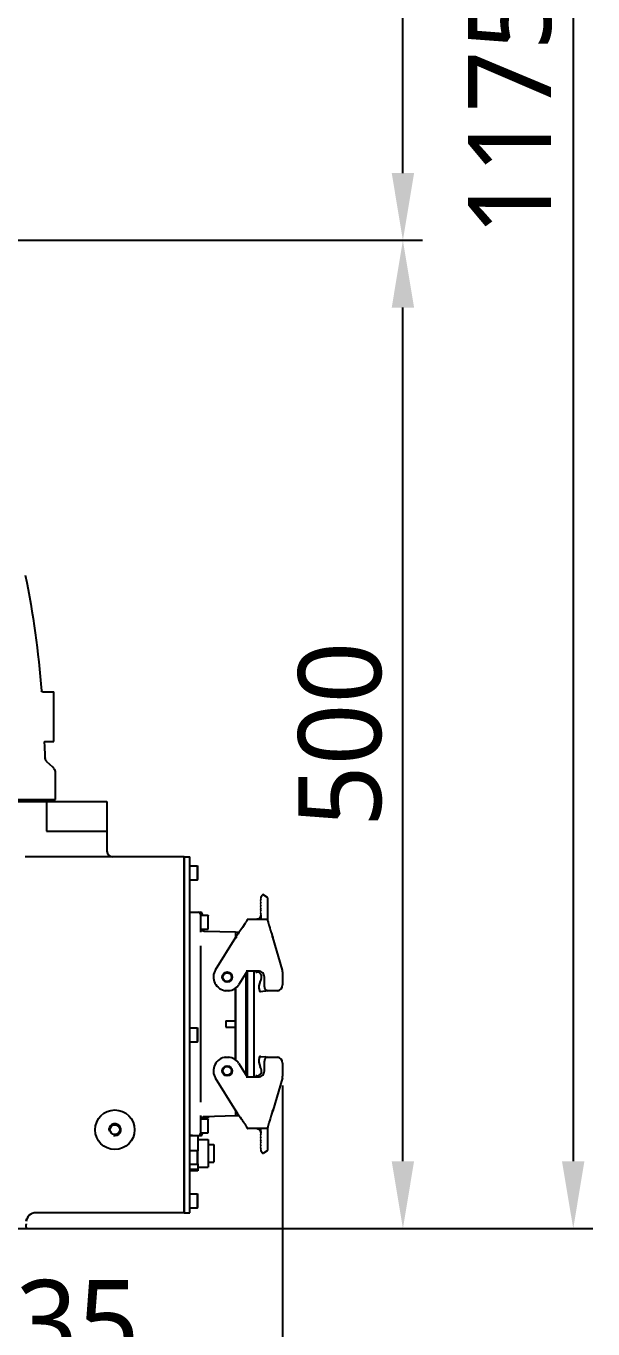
# Model space of a CAD drawing. Header units: millimetres. Extents: x 5828 to 6704, y 123 to 421.
# Drawn here: x 6428.82 to 6443.17, y 219.61 to 252.57 of the extents above; entities that cross this region are included whole.
import ezdxf

# ---------------------------------------------------------------- set-up
doc = ezdxf.new("R2010")
doc.units = ezdxf.units.MM
doc.layers.add('DIM', color=7, linetype='Continuous')
doc.layers.add('外形图', color=7, linetype='Continuous')
doc.styles.add('微软雅黑', font='msyh.ttc', dxfattribs={"height": 2.1})
doc.dimstyles.new('尺寸标注_1_20比例', dxfattribs={"dimtxt": 2.1, "dimasz": 1.7, "dimexe": 0.5, "dimexo": 0.4, "dimgap": 0.5, "dimtad": 1, "dimdec": 1, "dimlfac": 20, "dimdsep": 46, "dimtxsty": '微软雅黑', "dimcen": 0.09, "dimadec": 0, "dimazin": 0, "dimtp": 0.01, "dimtm": 0.01, "dimtfac": 1, "dimtdec": 1, "dimtofl": 0, "dimtmove": 0, "dimatfit": 3, "dimfxl": 1, "dimtolj": 1, "dimarcsym": 0})

# ---------------------------------------------------------------- blocks, each defined once
blk = doc.blocks.new('*D1502')
at = {"layer": 'Defpoints', "color": 0}
for p in [(6420.414, 247.153), (6438.362, 247.153), (6426.433, 222.153)]:
    blk.add_point(p, dxfattribs=at)
at = {"layer": '外形图', "color": 0, "lineweight": -2, "ltscale": 20}
for p, q in [((6420.814, 247.153), (6438.862, 247.153)), ((6438.362, 223.853), (6438.362, 245.453)), ((6426.833, 222.153), (6438.862, 222.153))]:
    blk.add_line(p, q, dxfattribs=at)
at = {"layer": '外形图', "color": 0}
for points in [[(6438.645, 245.453), (6438.079, 245.453), (6438.362, 247.153)], [(6438.079, 223.853), (6438.645, 223.853), (6438.362, 222.153)]]:
    blk.add_solid(points, dxfattribs=at)
at = {"layer": '外形图', "color": 0, "insert": (6436.776, 234.653), "char_height": 2.1, "attachment_point": 5, "rotation": 90, "style": '微软雅黑'}
blk.add_mtext('\\A1;500', dxfattribs=at)
blk = doc.blocks.new('*D1503')
at = {"layer": 'Defpoints', "color": 0}
for p in [(6435.316, 226.175), (6421.571, 222.228), (6421.571, 209.695)]:
    blk.add_point(p, dxfattribs=at)
at = {"layer": '外形图', "color": 0, "lineweight": -2, "ltscale": 20}
for p, q in [((6435.316, 225.775), (6435.316, 209.195)), ((6421.571, 221.828), (6421.571, 209.195)), ((6433.616, 209.695), (6423.271, 209.695))]:
    blk.add_line(p, q, dxfattribs=at)
at = {"layer": '外形图', "color": 0}
for points in [[(6423.271, 209.979), (6423.271, 209.412), (6421.571, 209.695)], [(6433.616, 209.412), (6433.616, 209.979), (6435.316, 209.695)]]:
    blk.add_solid(points, dxfattribs=at)
at = {"layer": '外形图', "color": 0, "insert": (6428.443, 211.281), "char_height": 2.1, "attachment_point": 5, "style": '微软雅黑'}
blk.add_mtext('\\A1;\\A1;275', dxfattribs=at)
blk = doc.blocks.new('*D1507')
at = {"layer": 'Defpoints', "color": 0}
for p in [(6418.196, 223.64), (6424.946, 223.64), (6424.946, 218.196)]:
    blk.add_point(p, dxfattribs=at)
at = {"layer": '外形图', "color": 0, "lineweight": -2, "ltscale": 20}
for p, q in [((6418.196, 223.24), (6418.196, 217.696)), ((6424.946, 223.24), (6424.946, 217.696)), ((6419.896, 218.196), (6423.246, 218.196)), ((6424.946, 218.196), (6432.044, 218.196))]:
    blk.add_line(p, q, dxfattribs=at)
at = {"layer": '外形图', "color": 0}
for points in [[(6419.896, 218.479), (6419.896, 217.913), (6418.196, 218.196)], [(6423.246, 217.913), (6423.246, 218.479), (6424.946, 218.196)]]:
    blk.add_solid(points, dxfattribs=at)
at = {"layer": '外形图', "color": 0, "insert": (6429.345, 219.787), "char_height": 2.1, "attachment_point": 5, "style": '微软雅黑'}
blk.add_mtext('\\A1;135', dxfattribs=at)
blk = doc.blocks.new('*D1509')
at = {"layer": 'Defpoints', "color": 0}
for p in [(6411.821, 280.928), (6416.709, 222.153), (6442.674, 222.153)]:
    blk.add_point(p, dxfattribs=at)
at = {"layer": '外形图', "color": 0, "lineweight": -2, "ltscale": 20}
for p, q in [((6412.221, 280.928), (6443.174, 280.928)), ((6442.674, 279.228), (6442.674, 223.853)), ((6417.109, 222.153), (6443.174, 222.153))]:
    blk.add_line(p, q, dxfattribs=at)
at = {"layer": '外形图', "color": 0}
for points in [[(6442.957, 279.228), (6442.39, 279.228), (6442.674, 280.928)], [(6442.39, 223.853), (6442.957, 223.853), (6442.674, 222.153)]]:
    blk.add_solid(points, dxfattribs=at)
at = {"layer": '外形图', "color": 0, "insert": (6441.082, 251.54), "char_height": 2.1, "attachment_point": 5, "rotation": 90, "style": '微软雅黑'}
blk.add_mtext('\\A1;1175.5', dxfattribs=at)
blk = doc.blocks.new('*D1561')
at = {"layer": 'Defpoints', "color": 0}
for p in [(6417.385, 273.403), (6438.362, 273.403), (6420.414, 247.153)]:
    blk.add_point(p, dxfattribs=at)
at = {"layer": 'DIM', "color": 0, "lineweight": -2}
for p, q in [((6417.785, 273.403), (6438.862, 273.403)), ((6438.362, 248.853), (6438.362, 271.703)), ((6420.814, 247.153), (6438.862, 247.153))]:
    blk.add_line(p, q, dxfattribs=at)
at = {"layer": 'DIM', "color": 0}
for points in [[(6438.645, 271.703), (6438.079, 271.703), (6438.362, 273.403)], [(6438.079, 248.853), (6438.645, 248.853), (6438.362, 247.153)]]:
    blk.add_solid(points, dxfattribs=at)
at = {"layer": 'DIM', "color": 0, "insert": (6436.776, 260.278), "char_height": 2.1, "attachment_point": 5, "rotation": 90, "style": '微软雅黑'}
blk.add_mtext('\\A1;525', dxfattribs=at)

msp = doc.modelspace()

# ---------------------------------------------------------------- linework, layer by layer
at = {"layer": '外形图', "linetype": 'Continuous'}
for p, q in [((6429.2127, 235.7522), (6429.2137, 235.7401)), ((6429.2436, 235.7277), (6429.5208, 235.7277)), ((6429.5208, 234.4777), (6429.5208, 235.7277)), ((6429.2917, 234.4646), (6429.2922, 234.4522)), ((6429.3242, 234.4777), (6429.5208, 234.4777)), ((6429.3053, 234.0663), (6429.3045, 234.1027)), ((6429.4957, 233.8217), (6429.3504, 233.9632)), ((6429.5248, 233.7934), (6429.4957, 233.8217)), ((6413.6958, 232.9527), (6430.8687, 232.9527)), ((6413.6958, 232.9527), (6430.8708, 232.9527)), ((6427.0708, 233.0027), (6429.5664, 233.0027)), ((6429.0958, 232.9527), (6429.0958, 233.0027)), ((6429.3415, 232.9527), (6429.3415, 232.2027)), ((6430.8687, 232.9527), (6430.8687, 232.2027)), ((6429.3415, 232.2027), (6430.8687, 232.2027)), ((6430.8708, 232.2027), (6430.8708, 231.7027)), ((6432.8208, 231.5527), (6428.8009, 231.5527)), ((6432.8208, 231.5527), (6432.9708, 231.5527)), ((6432.8208, 231.5527), (6432.8208, 230.9527)), ((6432.8208, 222.5527), (6432.8208, 231.5527)), ((6432.9708, 222.5527), (6432.9708, 231.5527)), ((6432.9708, 231.3277), (6433.1633, 231.3277)), ((6433.1633, 231.3277), (6433.1708, 231.3202)), ((6433.1633, 230.9777), (6433.1633, 231.3277)), ((6433.1708, 230.9852), (6433.1708, 231.3202)), ((6432.8208, 230.9527), (6432.8208, 222.5527)), ((6432.9708, 230.9777), (6433.1633, 230.9777)), ((6433.1633, 230.9777), (6433.1708, 230.9852)), ((6434.7562, 230.4722), (6434.7754, 230.4931)), ((6434.7754, 230.4546), (6434.7562, 230.4722)), ((6434.7562, 230.4337), (6434.7754, 230.4546)), ((6434.7754, 230.4161), (6434.7562, 230.4337)), ((6434.7562, 230.3952), (6434.7754, 230.4161)), ((6434.7654, 230.5353), (6434.7986, 230.5884)), ((6434.7654, 230.5353), (6434.7654, 230.5023)), ((6434.7754, 230.4931), (6434.7654, 230.5023)), ((6434.833, 230.5964), (6434.9286, 230.5367)), ((6434.9404, 229.9555), (6434.9404, 230.5155)), ((6432.9708, 230.1522), (6433.0358, 230.1522)), ((6433.0358, 230.1527), (6433.2358, 230.1527)), ((6433.2358, 230.1027), (6433.2358, 229.6463)), ((6433.2358, 230.0777), (6433.4283, 230.0777)), ((6433.2858, 230.0777), (6433.2858, 230.1027)), ((6433.4283, 230.0777), (6433.4358, 230.0702)), ((6433.4283, 229.7277), (6433.4283, 230.0777)), ((6434.7754, 230.3776), (6434.7562, 230.3952)), ((6434.7562, 230.3567), (6434.7754, 230.3776)), ((6434.7754, 230.3391), (6434.7562, 230.3567)), ((6434.7562, 230.3182), (6434.7754, 230.3391)), ((6434.7754, 230.3006), (6434.7562, 230.3182)), ((6434.7562, 230.2797), (6434.7754, 230.3006)), ((6434.7754, 230.2621), (6434.7562, 230.2797)), ((6434.7562, 230.2412), (6434.7754, 230.2621)), ((6434.7754, 230.2236), (6434.7562, 230.2412)), ((6434.7562, 230.2027), (6434.7754, 230.2236)), ((6434.7754, 230.1851), (6434.7562, 230.2027)), ((6434.7562, 230.1642), (6434.7754, 230.1851)), ((6434.7754, 230.1466), (6434.7562, 230.1642)), ((6434.7562, 230.1257), (6434.7754, 230.1466)), ((6434.7754, 230.1081), (6434.7562, 230.1257)), ((6434.7654, 230.0972), (6434.7754, 230.1081)), ((6434.7654, 230.0972), (6434.7654, 230.0752)), ((6434.7654, 230.0752), (6434.7654, 229.9752)), ((6433.4358, 229.7352), (6433.4358, 230.0702)), ((6434.2985, 229.7712), (6434.2557, 229.7086)), ((6434.3607, 229.8628), (6434.2985, 229.7712)), ((6434.3723, 229.8802), (6434.3607, 229.8628)), ((6434.3803, 229.8922), (6434.3723, 229.8802)), ((6434.3852, 229.8996), (6434.3803, 229.8922)), ((6434.3897, 229.9066), (6434.3852, 229.8996)), ((6434.3929, 229.9116), (6434.3897, 229.9066)), ((6434.3959, 229.9163), (6434.3929, 229.9116)), ((6434.3978, 229.9192), (6434.3959, 229.9163)), ((6434.3995, 229.9221), (6434.3978, 229.9192)), ((6434.4012, 229.9248), (6434.3995, 229.9221)), ((6434.4028, 229.9274), (6434.4012, 229.9248)), ((6434.4043, 229.9299), (6434.4028, 229.9274)), ((6434.4056, 229.9323), (6434.4043, 229.9299)), ((6434.4063, 229.9334), (6434.4056, 229.9323)), ((6434.4081, 229.9365), (6434.4063, 229.9334)), ((6434.4222, 229.9675), (6434.4205, 229.9655)), ((6434.4403, 229.9752), (6434.9154, 229.9752)), ((6434.6657, 229.9752), (6434.6654, 229.9752)), ((6434.6663, 229.9752), (6434.6657, 229.9752)), ((6434.6892, 229.9782), (6434.684, 229.977)), ((6434.6928, 229.9791), (6434.6892, 229.9782)), ((6434.7076, 229.9847), (6434.7057, 229.9839)), ((6434.7091, 229.9854), (6434.7073, 229.9846)), ((6434.7106, 229.9862), (6434.709, 229.9854)), ((6434.7121, 229.987), (6434.7106, 229.9862)), ((6434.7153, 229.9888), (6434.7136, 229.9878)), ((6434.7169, 229.9897), (6434.7151, 229.9886)), ((6434.732, 230.001), (6434.7305, 229.9996)), ((6434.7333, 230.0022), (6434.7319, 230.0009)), ((6434.7347, 230.0036), (6434.7333, 230.0022)), ((6434.7361, 230.005), (6434.7347, 230.0035)), ((6434.7375, 230.0064), (6434.736, 230.0048)), ((6434.7389, 230.0079), (6434.7373, 230.0061)), ((6434.7535, 230.029), (6434.7523, 230.0267)), ((6434.7545, 230.031), (6434.7533, 230.0287)), ((6434.7555, 230.0332), (6434.7543, 230.0307)), ((6434.7595, 230.0435), (6434.7588, 230.0413)), ((6434.7626, 230.0543), (6434.7619, 230.0516)), ((6434.7635, 230.0588), (6434.7621, 230.0522)), ((6434.9404, 229.9555), (6434.9397, 229.9575)), ((6434.9467, 229.9335), (6434.9404, 229.9555)), ((6434.9482, 229.9285), (6434.943, 229.9462)), ((6434.9557, 229.9029), (6434.9482, 229.9285)), ((6434.9573, 229.8977), (6434.9557, 229.9029)), ((6434.9581, 229.895), (6434.9573, 229.8977)), ((6434.9633, 229.8776), (6434.9615, 229.8836)), ((6434.9757, 229.8358), (6434.9723, 229.8471)), ((6434.998, 229.7611), (6434.9842, 229.8072)), ((6435.0136, 229.7093), (6434.998, 229.7611)), ((6433.2358, 229.7277), (6433.4283, 229.7277)), ((6433.2858, 229.6893), (6433.2858, 229.7277)), ((6433.3332, 229.6759), (6434.1233, 229.6552)), ((6433.4283, 229.7277), (6433.4358, 229.7352)), ((6433.619, 228.7007), (6434.1326, 229.5227)), ((6434.1233, 229.6552), (6434.1233, 229.5077)), ((6434.1233, 229.5902), (6434.1358, 229.5902)), ((6434.1649, 229.5724), (6434.1326, 229.5227)), ((6434.1326, 229.5227), (6434.1538, 229.5094)), ((6434.1358, 229.6477), (6434.2146, 229.6477)), ((6434.1358, 229.5276), (6434.1358, 229.6477)), ((6434.1896, 229.61), (6434.1649, 229.5724)), ((6434.2107, 229.6419), (6434.1896, 229.61)), ((6434.2337, 229.6762), (6434.2107, 229.6419)), ((6434.2557, 229.7086), (6434.2337, 229.6762)), ((6435.0187, 229.6927), (6435.0136, 229.7093)), ((6435.0221, 229.6814), (6435.0187, 229.6927)), ((6435.0401, 229.622), (6435.0364, 229.6342)), ((6435.0672, 229.5324), (6435.0401, 229.622)), ((6435.0462, 229.5155), (6435.0701, 229.5227)), ((6435.0701, 229.5227), (6435.0672, 229.5324)), ((6435.0672, 229.5324), (6435.0688, 229.5271)), ((6435.0688, 229.5271), (6435.0702, 229.5226)), ((6435.31, 228.6863), (6435.0701, 229.5227)), ((6433.2357, 229.3034), (6433.2357, 225.352)), ((6434.4222, 228.6652), (6434.2126, 228.3297)), ((6434.3904, 226.0411), (6434.3904, 228.6143)), ((6434.4158, 228.6549), (6434.4158, 226.0005)), ((6434.7057, 228.6652), (6434.4222, 228.6652)), ((6434.5883, 228.6652), (6434.5883, 225.9902)), ((6434.6406, 228.6652), (6434.6406, 228.6412)), ((6434.6406, 228.6412), (6434.6606, 228.6413)), ((6434.7741, 228.4636), (6434.7487, 228.4089)), ((6434.8558, 228.2652), (6434.8558, 228.5152)), ((6435.3158, 228.6449), (6435.3158, 228.3152)), ((6433.9513, 228.167), (6433.8803, 228.167)), ((6434.1233, 226.422), (6434.1233, 228.2334)), ((6434.1358, 226.4121), (6434.1358, 228.2433)), ((6434.7282, 228.1704), (6434.7296, 228.1649)), ((6434.7285, 228.1704), (6434.7291, 228.1656)), ((6434.7571, 228.1466), (6434.8746, 228.1625)), ((6435.189, 228.167), (6434.9369, 228.167)), ((6432.9708, 227.2277), (6433.1633, 227.2277)), ((6433.1633, 227.2277), (6433.1708, 227.2202)), ((6433.1633, 226.8777), (6433.1633, 227.2277)), ((6433.1708, 226.8852), (6433.1708, 227.2202)), ((6433.8833, 227.409), (6434.1233, 227.409)), ((6433.8833, 227.409), (6433.8833, 227.2465)), ((6433.8833, 227.2465), (6434.1233, 227.2465)), ((6432.9708, 226.8777), (6433.1633, 226.8777)), ((6433.1633, 226.8777), (6433.1708, 226.8852)), ((6433.8803, 226.4884), (6433.9513, 226.4884)), ((6434.7296, 226.4905), (6434.7282, 226.485)), ((6434.7285, 226.485), (6434.7291, 226.4899)), ((6434.7571, 226.5088), (6434.8746, 226.493)), ((6434.9369, 226.4884), (6435.189, 226.4884)), ((6434.2126, 226.3257), (6434.4222, 225.9902)), ((6434.7741, 226.1918), (6434.7487, 226.2465)), ((6434.8558, 226.1402), (6434.8558, 226.3902)), ((6435.3158, 226.3402), (6435.3158, 226.0105)), ((6434.1326, 225.1327), (6433.619, 225.9547)), ((6434.4222, 225.9902), (6434.7057, 225.9902)), ((6434.6606, 226.0141), (6434.6406, 226.0142)), ((6434.6406, 226.0142), (6434.6406, 225.9902)), ((6435.31, 225.9691), (6435.0701, 225.1327)), ((6434.1233, 225.1477), (6434.1233, 225.0002)), ((6434.1326, 225.1327), (6434.1538, 225.146)), ((6434.1326, 225.1327), (6434.1511, 225.1042)), ((6434.1358, 225.0077), (6434.1358, 225.1278)), ((6435.0701, 225.1327), (6435.0462, 225.1399)), ((6435.0701, 225.1327), (6435.0672, 225.123)), ((6435.0672, 225.123), (6435.0688, 225.1283)), ((6435.0688, 225.1283), (6435.0702, 225.1328)), ((6433.2358, 225.0092), (6433.2358, 224.5527)), ((6433.2358, 224.9277), (6433.4283, 224.9277)), ((6433.2858, 224.9662), (6433.2858, 224.9277)), ((6433.2858, 224.9527), (6433.4283, 224.9527)), ((6434.1233, 225.0002), (6433.3332, 224.9795)), ((6433.4283, 224.982), (6433.4283, 224.9527)), ((6433.4283, 224.9277), (6433.4358, 224.9202)), ((6433.4283, 224.5777), (6433.4283, 224.9277)), ((6433.4358, 224.5852), (6433.4358, 224.9202)), ((6434.1358, 225.0652), (6434.1233, 225.0652)), ((6434.2146, 225.0077), (6434.1358, 225.0077)), ((6434.1511, 225.1042), (6434.1765, 225.0652)), ((6434.1765, 225.0652), (6434.1985, 225.0319)), ((6434.1985, 225.0319), (6434.2197, 225.0001)), ((6434.2197, 225.0001), (6434.2402, 224.9697)), ((6434.2402, 224.9697), (6434.2694, 224.9268)), ((6434.2694, 224.9268), (6434.274, 224.92)), ((6434.274, 224.92), (6434.2763, 224.9166)), ((6434.2763, 224.9166), (6434.2809, 224.9099)), ((6434.2809, 224.9099), (6434.3048, 224.8748)), ((6434.3048, 224.8748), (6434.313, 224.8628)), ((6434.3267, 224.8425), (6434.3379, 224.8261)), ((6434.3379, 224.8261), (6434.3432, 224.8183)), ((6434.3432, 224.8183), (6434.3567, 224.7985)), ((6434.3567, 224.7985), (6434.3689, 224.7803)), ((6434.9818, 224.8401), (6434.9851, 224.8514)), ((6434.9851, 224.8514), (6434.9986, 224.8963)), ((6434.9986, 224.8963), (6435.0109, 224.9371)), ((6435.0109, 224.9371), (6435.0167, 224.9563)), ((6435.037, 225.023), (6435.0402, 225.0337)), ((6435.0402, 225.0337), (6435.0435, 225.0446)), ((6435.0435, 225.0446), (6435.0672, 225.123)), ((6433.0358, 224.5032), (6432.9708, 224.5032)), ((6433.1708, 224.4961), (6432.9708, 224.4961)), ((6433.0358, 224.5027), (6433.2358, 224.5027)), ((6433.1708, 224.4961), (6433.1708, 224.1202)), ((6433.2358, 224.5777), (6433.4283, 224.5777)), ((6433.2858, 224.5777), (6433.2858, 224.5527)), ((6433.4283, 224.5777), (6433.4358, 224.5852)), ((6434.3689, 224.7803), (6434.3773, 224.7678)), ((6434.3773, 224.7678), (6434.3837, 224.7581)), ((6434.3837, 224.7581), (6434.3884, 224.7509)), ((6434.3884, 224.7509), (6434.3917, 224.7457)), ((6434.3917, 224.7457), (6434.3948, 224.7408)), ((6434.3948, 224.7408), (6434.3968, 224.7377)), ((6434.3968, 224.7377), (6434.3986, 224.7347)), ((6434.3979, 224.736), (6434.3979, 224.7189)), ((6434.3979, 224.7189), (6434.4091, 224.7169)), ((6434.3986, 224.7347), (6434.4004, 224.7319)), ((6434.4004, 224.7319), (6434.4021, 224.7292)), ((6434.4021, 224.7292), (6434.4036, 224.7265)), ((6434.4371, 224.6804), (6434.4403, 224.6802)), ((6434.9154, 224.6802), (6434.4403, 224.6802)), ((6434.6769, 224.6795), (6434.683, 224.6786)), ((6434.7562, 224.5297), (6434.7754, 224.5473)), ((6434.7754, 224.5088), (6434.7562, 224.5297)), ((6434.7562, 224.4912), (6434.7754, 224.5088)), ((6434.7754, 224.4703), (6434.7562, 224.4912)), ((6434.7562, 224.4527), (6434.7754, 224.4703)), ((6434.7618, 224.6042), (6434.7625, 224.6014)), ((6434.7621, 224.6029), (6434.7626, 224.6007)), ((6434.7625, 224.6014), (6434.7631, 224.5985)), ((6434.7631, 224.5987), (6434.7635, 224.5964)), ((6434.7635, 224.5964), (6434.7639, 224.5942)), ((6434.7639, 224.5944), (6434.7643, 224.592)), ((6434.7642, 224.5927), (6434.7644, 224.5911)), ((6434.7643, 224.592), (6434.7646, 224.5897)), ((6434.7646, 224.5898), (6434.7648, 224.5876)), ((6434.7648, 224.5876), (6434.7651, 224.5855)), ((6434.7654, 224.5944), (6434.7653, 224.5963)), ((6434.7655, 224.5924), (6434.7654, 224.5944)), ((6434.7654, 224.5802), (6434.7654, 224.5582)), ((6434.7754, 224.5473), (6434.7654, 224.5582)), ((6434.7657, 224.5917), (6434.7661, 224.5932)), ((6434.9404, 224.6999), (6434.947, 224.7229)), ((6434.9404, 224.1399), (6434.9404, 224.6999)), ((6434.947, 224.7229), (6434.953, 224.7434)), ((6434.953, 224.7434), (6434.9562, 224.754)), ((6434.962, 224.7736), (6434.9636, 224.779)), ((6433.1708, 224.4027), (6433.4283, 224.4027)), ((6433.4283, 224.4027), (6433.4283, 223.7027)), ((6433.4283, 224.2777), (6433.5783, 224.2777)), ((6433.5783, 224.2777), (6433.5783, 223.8277)), ((6434.7754, 224.4318), (6434.7562, 224.4527)), ((6434.7562, 224.4142), (6434.7754, 224.4318)), ((6434.7754, 224.3933), (6434.7562, 224.4142)), ((6434.7562, 224.3757), (6434.7754, 224.3933)), ((6434.7754, 224.3548), (6434.7562, 224.3757)), ((6434.7562, 224.3372), (6434.7754, 224.3548)), ((6434.7754, 224.3163), (6434.7562, 224.3372)), ((6434.7562, 224.2987), (6434.7754, 224.3163)), ((6434.7754, 224.2778), (6434.7562, 224.2987)), ((6434.7562, 224.2602), (6434.7754, 224.2778)), ((6434.7754, 224.2393), (6434.7562, 224.2602)), ((6434.7562, 224.2217), (6434.7754, 224.2393)), ((6434.7754, 224.2008), (6434.7562, 224.2217)), ((6434.7562, 224.1832), (6434.7754, 224.2008)), ((6434.7754, 224.1623), (6434.7562, 224.1832)), ((6434.7654, 224.1531), (6434.7754, 224.1623)), ((6434.7654, 224.1531), (6434.7654, 224.1201)), ((6432.9708, 224.1277), (6433.1633, 224.1277)), ((6433.1633, 224.1277), (6433.1708, 224.1202)), ((6433.1633, 223.7777), (6433.1633, 224.1277)), ((6433.1708, 223.7852), (6433.1708, 224.1202)), ((6433.4283, 223.8277), (6433.5783, 223.8277)), ((6434.7986, 224.067), (6434.7654, 224.1201)), ((6434.9286, 224.1187), (6434.833, 224.059)), ((6432.9708, 223.7777), (6433.1633, 223.7777)), ((6433.1708, 223.6489), (6432.9708, 223.6489)), ((6433.1708, 223.6093), (6432.9708, 223.6093)), ((6433.1633, 223.7777), (6433.1708, 223.7852)), ((6433.1708, 223.7852), (6433.1708, 223.6093)), ((6433.1708, 223.7027), (6433.4283, 223.7027)), ((6432.9708, 223.0277), (6433.1633, 223.0277)), ((6433.1633, 223.0277), (6433.1708, 223.0202)), ((6433.1633, 222.6777), (6433.1633, 223.0277)), ((6433.1708, 222.6852), (6433.1708, 223.0202)), ((6432.8208, 222.5527), (6429.0708, 222.5527)), ((6432.8208, 222.5527), (6432.9708, 222.5527)), ((6432.9708, 222.6777), (6433.1633, 222.6777)), ((6433.1633, 222.6777), (6433.1708, 222.6852)), ((6428.8241, 222.3433), (6428.831, 222.3734)), ((6428.831, 222.3733), (6428.8405, 222.4001))]:
    msp.add_line(p, q, dxfattribs=at)
at = {"layer": '外形图'}
msp.add_line((6429.5664, 233.0027), (6429.5664, 233.6902), dxfattribs=at)
at = {"layer": '外形图', "linetype": 'Continuous'}
for points in [[(6429.2436, 235.7277), (6429.2348, 235.7285), (6429.2256, 235.7312), (6429.2181, 235.7351), (6429.2124, 235.7394), (6429.2082, 235.7437), (6429.2054, 235.7474), (6429.2039, 235.7499), (6429.2033, 235.7511), (6429.2031, 235.7514)], [(6429.2824, 234.4518), (6429.2823, 234.4515), (6429.282, 234.4502), (6429.282, 234.45), (6429.2822, 234.4507), (6429.2829, 234.4524), (6429.2845, 234.4555), (6429.2876, 234.4602), (6429.2925, 234.4655), (6429.299, 234.4704), (6429.3074, 234.4746), (6429.3173, 234.4772), (6429.3242, 234.4777)], [(6429.3504, 233.9632), (6429.3446, 233.969), (6429.3393, 233.9752), (6429.3342, 233.9816), (6429.3296, 233.9884), (6429.3252, 233.9954), (6429.3212, 234.0027)], [(6434.7654, 230.0752), (6434.7653, 230.0728), (6434.7651, 230.0706), (6434.765, 230.0687), (6434.7648, 230.0671), (6434.7646, 230.0658), (6434.7644, 230.0644), (6434.7642, 230.0628), (6434.7639, 230.0612)], [(6434.4117, 229.9435), (6434.4113, 229.9427), (6434.4109, 229.9419), (6434.4105, 229.9411), (6434.4101, 229.9403), (6434.4096, 229.9394), (6434.4091, 229.9385), (6434.4086, 229.9375), (6434.4081, 229.9365)], [(6434.4154, 229.9534), (6434.4154, 229.9533), (6434.4154, 229.9532), (6434.4153, 229.9531), (6434.4153, 229.9531), (6434.4153, 229.953), (6434.4153, 229.9529), (6434.4153, 229.9528), (6434.4152, 229.9526), (6434.4152, 229.9525), (6434.4151, 229.9523), (6434.4151, 229.9521), (6434.4151, 229.952), (6434.415, 229.9517), (6434.4149, 229.9515), (6434.4148, 229.9513), (6434.4148, 229.951), (6434.4147, 229.9507), (6434.4146, 229.9503), (6434.4144, 229.95), (6434.4143, 229.9496), (6434.4142, 229.9492), (6434.414, 229.9488), (6434.4138, 229.9483), (6434.4136, 229.9478), (6434.4134, 229.9473), (6434.4132, 229.9468), (6434.4129, 229.9462), (6434.4126, 229.9455), (6434.4123, 229.9449), (6434.412, 229.9442), (6434.4117, 229.9435)], [(6434.4205, 229.9655), (6434.4192, 229.9636), (6434.4181, 229.9617), (6434.4173, 229.96), (6434.4167, 229.9586), (6434.4163, 229.9573), (6434.416, 229.9563), (6434.4158, 229.9555), (6434.4157, 229.9549), (6434.4156, 229.9544), (6434.4155, 229.9541), (6434.4154, 229.9534)], [(6434.4373, 229.975), (6434.4368, 229.975), (6434.434, 229.9744), (6434.4313, 229.9736), (6434.4287, 229.9724), (6434.4263, 229.9709), (6434.4241, 229.9693), (6434.4222, 229.9675)], [(6434.7046, 229.9834), (6434.703, 229.9827), (6434.7015, 229.9821), (6434.7, 229.9815), (6434.6985, 229.981), (6434.697, 229.9805), (6434.6955, 229.98), (6434.694, 229.9795), (6434.6925, 229.9791), (6434.691, 229.9787), (6434.6895, 229.9783), (6434.6881, 229.9779), (6434.6866, 229.9776), (6434.6852, 229.9773), (6434.6838, 229.977), (6434.6824, 229.9767), (6434.681, 229.9765), (6434.6796, 229.9763), (6434.6783, 229.9761), (6434.6769, 229.9759), (6434.6756, 229.9758), (6434.6743, 229.9757), (6434.6731, 229.9755), (6434.6718, 229.9754), (6434.6707, 229.9754), (6434.6695, 229.9753), (6434.6685, 229.9753), (6434.6676, 229.9752), (6434.6669, 229.9752), (6434.6663, 229.9752)], [(6434.7061, 229.984), (6434.7041, 229.9832), (6434.7025, 229.9825), (6434.7009, 229.9819), (6434.6993, 229.9813), (6434.6977, 229.9807), (6434.6961, 229.9802), (6434.6945, 229.9797), (6434.6929, 229.9792), (6434.6928, 229.9791)], [(6434.7137, 229.9879), (6434.7121, 229.987), (6434.7106, 229.9862)], [(6434.7293, 229.9986), (6434.7279, 229.9975), (6434.7265, 229.9964), (6434.7251, 229.9953), (6434.7237, 229.9943), (6434.7223, 229.9932), (6434.7209, 229.9923), (6434.7194, 229.9913), (6434.718, 229.9904), (6434.7165, 229.9895)], [(6434.7307, 229.9998), (6434.729, 229.9984), (6434.7275, 229.9972), (6434.726, 229.996), (6434.7246, 229.9949), (6434.723, 229.9938), (6434.7215, 229.9927), (6434.72, 229.9917), (6434.7184, 229.9907), (6434.7169, 229.9897)], [(6434.7514, 230.0252), (6434.7504, 230.0234), (6434.7493, 230.0216), (6434.7482, 230.0199), (6434.7471, 230.0182), (6434.7459, 230.0166), (6434.7447, 230.015), (6434.7435, 230.0134), (6434.7423, 230.0119), (6434.7411, 230.0104), (6434.7398, 230.0089), (6434.7386, 230.0075)], [(6434.7524, 230.027), (6434.7512, 230.0248), (6434.7501, 230.0229), (6434.7489, 230.0211), (6434.7478, 230.0193), (6434.7466, 230.0175), (6434.7454, 230.0158), (6434.7441, 230.0142), (6434.7428, 230.0125), (6434.7415, 230.0109), (6434.7402, 230.0094), (6434.7389, 230.0079)], [(6434.7588, 230.0413), (6434.758, 230.0391), (6434.7571, 230.037), (6434.7562, 230.0349), (6434.7553, 230.0328)], [(6434.7619, 230.0516), (6434.7612, 230.0489), (6434.7604, 230.046), (6434.7595, 230.0433), (6434.7585, 230.0406), (6434.7575, 230.038), (6434.7565, 230.0355), (6434.7555, 230.0332)], [(6434.7621, 230.0522), (6434.7615, 230.05), (6434.7609, 230.0478), (6434.7602, 230.0456)], [(6434.7639, 230.0612), (6434.7636, 230.0593), (6434.7631, 230.057)], [(6434.9333, 229.9678), (6434.9313, 229.9696), (6434.929, 229.9713), (6434.9266, 229.9726), (6434.924, 229.9737), (6434.9213, 229.9745), (6434.9186, 229.975), (6434.916, 229.9752), (6434.9155, 229.9752)], [(6434.9397, 229.9575), (6434.9394, 229.9583), (6434.9391, 229.9591), (6434.9387, 229.96), (6434.9381, 229.9612), (6434.9373, 229.9626), (6434.9363, 229.9643), (6434.935, 229.966), (6434.9333, 229.9678)], [(6434.9615, 229.8836), (6434.9606, 229.8866), (6434.9581, 229.895)], [(6434.9661, 229.868), (6434.9652, 229.8712), (6434.9633, 229.8776)], [(6434.9723, 229.8471), (6434.9713, 229.8507), (6434.9702, 229.8543), (6434.9692, 229.8578), (6434.9681, 229.8613), (6434.9661, 229.868)], [(6434.9842, 229.8072), (6434.9805, 229.8198), (6434.9792, 229.8239), (6434.978, 229.8279), (6434.9769, 229.8319), (6434.9757, 229.8358)], [(6435.031, 229.6522), (6435.0256, 229.6699), (6435.0239, 229.6756), (6435.0221, 229.6814)], [(6435.0364, 229.6342), (6435.0346, 229.6403), (6435.0328, 229.6463), (6435.031, 229.6522)], [(6434.313, 224.8628), (6434.317, 224.8569), (6434.319, 224.8539), (6434.321, 224.8511), (6434.3229, 224.8482), (6434.3267, 224.8425)], [(6434.9661, 224.7874), (6434.967, 224.7904), (6434.9679, 224.7933), (6434.9697, 224.7994)], [(6434.9697, 224.7994), (6434.9706, 224.8025), (6434.9716, 224.8057)], [(6434.9716, 224.8057), (6434.9765, 224.8223), (6434.9775, 224.8257), (6434.9786, 224.8293)], [(6434.9786, 224.8293), (6434.9807, 224.8364), (6434.9818, 224.8401)], [(6435.0167, 224.9563), (6435.0197, 224.9662), (6435.0212, 224.9712)], [(6435.0212, 224.9712), (6435.0243, 224.9812), (6435.0258, 224.9863), (6435.0274, 224.9915), (6435.0306, 225.0018)], [(6435.0306, 225.0018), (6435.0321, 225.0071), (6435.0337, 225.0123), (6435.037, 225.023)], [(6434.4036, 224.7265), (6434.4051, 224.7241), (6434.4058, 224.7229)], [(6434.4058, 224.7229), (6434.4064, 224.7218), (6434.4071, 224.7206), (6434.4077, 224.7196), (6434.4082, 224.7185), (6434.4088, 224.7175), (6434.4093, 224.7166), (6434.4098, 224.7156), (6434.4103, 224.7147), (6434.4107, 224.7139), (6434.4111, 224.7131), (6434.4115, 224.7123), (6434.4119, 224.7115), (6434.4122, 224.7108), (6434.4125, 224.7101), (6434.4128, 224.7094), (6434.4131, 224.7088), (6434.4133, 224.7082), (6434.4136, 224.7077), (6434.4138, 224.7072), (6434.414, 224.7067), (6434.4141, 224.7063), (6434.4143, 224.7059), (6434.4144, 224.7055), (6434.4145, 224.7051), (6434.4147, 224.7048), (6434.4147, 224.7045), (6434.4148, 224.7042), (6434.4149, 224.7039), (6434.415, 224.7037), (6434.415, 224.7035), (6434.4151, 224.7033), (6434.4151, 224.7031), (6434.4152, 224.7029), (6434.4152, 224.7028), (6434.4152, 224.7027), (6434.4153, 224.7026), (6434.4153, 224.7025), (6434.4153, 224.7024), (6434.4153, 224.7023), (6434.4153, 224.7022), (6434.4154, 224.7021)], [(6434.4154, 224.7021), (6434.4154, 224.7019), (6434.4154, 224.7017), (6434.4155, 224.7013)], [(6434.4155, 224.7013), (6434.4156, 224.701), (6434.4156, 224.7007), (6434.4157, 224.7002), (6434.4159, 224.6995), (6434.4161, 224.6985)], [(6434.4161, 224.6985), (6434.4165, 224.6973), (6434.4171, 224.6958), (6434.4179, 224.6941), (6434.419, 224.6921), (6434.4203, 224.6901), (6434.422, 224.6881)], [(6434.422, 224.6881), (6434.4239, 224.6863), (6434.4262, 224.6846), (6434.4286, 224.6831), (6434.4313, 224.6819), (6434.434, 224.681), (6434.4368, 224.6805), (6434.4371, 224.6804)], [(6434.6655, 224.6802), (6434.666, 224.6802), (6434.6665, 224.6802), (6434.667, 224.6802), (6434.6677, 224.6802), (6434.6685, 224.6801), (6434.6694, 224.6801), (6434.6703, 224.6801), (6434.6713, 224.68), (6434.6723, 224.6799), (6434.6734, 224.6798), (6434.6745, 224.6797), (6434.6756, 224.6796), (6434.6767, 224.6795), (6434.6779, 224.6793), (6434.6791, 224.6792)], [(6434.6803, 224.679), (6434.6815, 224.6788), (6434.6827, 224.6786), (6434.6839, 224.6784), (6434.6851, 224.6781), (6434.6863, 224.6779), (6434.6875, 224.6776), (6434.6887, 224.6773), (6434.6899, 224.677), (6434.6912, 224.6767), (6434.6924, 224.6764), (6434.6937, 224.676), (6434.6949, 224.6756), (6434.6962, 224.6752), (6434.6975, 224.6748), (6434.6987, 224.6743), (6434.7, 224.6739), (6434.7013, 224.6734), (6434.7027, 224.6728), (6434.704, 224.6723), (6434.7053, 224.6717), (6434.7067, 224.6711), (6434.708, 224.6705), (6434.7094, 224.6698), (6434.7107, 224.6691), (6434.7121, 224.6684), (6434.7135, 224.6677), (6434.7148, 224.6669), (6434.7162, 224.6661), (6434.7176, 224.6653), (6434.7189, 224.6644), (6434.7203, 224.6635), (6434.7217, 224.6626), (6434.7231, 224.6616), (6434.7244, 224.6606), (6434.7258, 224.6596), (6434.7271, 224.6586), (6434.7285, 224.6575), (6434.7298, 224.6563), (6434.7312, 224.6552), (6434.7325, 224.654), (6434.7338, 224.6528), (6434.7351, 224.6515), (6434.7364, 224.6502), (6434.7376, 224.6489), (6434.7389, 224.6475), (6434.7401, 224.6461), (6434.7413, 224.6447), (6434.7426, 224.6432), (6434.7437, 224.6417), (6434.7449, 224.6402), (6434.7461, 224.6386), (6434.7472, 224.6369), (6434.7483, 224.6352), (6434.7494, 224.6335), (6434.7505, 224.6317), (6434.7516, 224.6299), (6434.7526, 224.628), (6434.7536, 224.6261), (6434.7546, 224.6241), (6434.7555, 224.6221), (6434.7564, 224.6201), (6434.7573, 224.618), (6434.7581, 224.6159), (6434.7589, 224.6137)], [(6434.7589, 224.6137), (6434.7597, 224.6115), (6434.7604, 224.6094), (6434.761, 224.6072), (6434.7616, 224.605), (6434.7621, 224.6029)], [(6434.7648, 224.5883), (6434.7649, 224.5867), (6434.765, 224.586)], [(6434.7654, 224.5866), (6434.7654, 224.5883), (6434.7655, 224.59), (6434.7657, 224.5917)], [(6434.7661, 224.5932), (6434.7667, 224.5948), (6434.7673, 224.5962), (6434.7677, 224.5968)], [(6434.9155, 224.6802), (6434.9163, 224.6802), (6434.9189, 224.6804), (6434.9217, 224.681), (6434.9243, 224.6818), (6434.927, 224.683), (6434.9294, 224.6844), (6434.9316, 224.686), (6434.9336, 224.6879)], [(6434.9336, 224.6879), (6434.9353, 224.6897), (6434.9365, 224.6915), (6434.9375, 224.6931), (6434.9383, 224.6945), (6434.9388, 224.6956), (6434.9391, 224.6964), (6434.9394, 224.6972), (6434.9397, 224.6979), (6434.9399, 224.6985), (6434.9401, 224.6991), (6434.9403, 224.6996), (6434.9404, 224.6999)], [(6434.9562, 224.754), (6434.9576, 224.7586), (6434.9583, 224.761)], [(6434.9583, 224.761), (6434.9597, 224.7659), (6434.9605, 224.7684), (6434.962, 224.7736)], [(6434.9636, 224.779), (6434.9644, 224.7818), (6434.9661, 224.7874)], [(6428.8249, 222.1875), (6428.8268, 222.1969), (6428.8288, 222.2154), (6428.8285, 222.234), (6428.8259, 222.2524)]]:
    msp.add_lwpolyline(points, dxfattribs=at)
for centre, radius in [((6433.9158, 228.5152), 0.1275), ((6433.9158, 228.5152), 0.12), ((6433.9158, 228.5152), 0.11), ((6433.9158, 226.1402), 0.1275), ((6433.9158, 226.1402), 0.12), ((6433.9158, 226.1402), 0.11), ((6431.0708, 224.6527), 0.5), ((6431.0708, 224.6527), 0.125)]:
    msp.add_circle(centre, radius, dxfattribs=at)
for centre, radius, start, end in [((6395.4986, 233.0884), 33.8211, 1.71848, 2.31101), ((6429.4596, 234.0723), 0.1545, 185.87878, 189.67967), ((6429.5003, 233.7239), 0.0641, 63.23225, 70.62966), ((6429.2451, 233.6879), 0.3213, 0.39785, 2.09792), ((6431.0208, 231.7027), 0.15, 180, 270), ((6434.8198, 230.5752), 0.025, 58, 148), ((6434.9154, 230.5155), 0.025, 0, 58), ((6433.1858, 230.1027), 0.05, 0, 90), ((6433.2358, 230.1027), 0.05, 0, 90), ((6434.6654, 230.0752), 0.1, 270, 0), ((6433.3358, 229.7759), 0.1, 208.81812, 268.49988), ((6433.9158, 228.5152), 0.35, 148, 264.17761), ((6434.6608, 228.5163), 0.125, 335.07622, 90.07622), ((6434.7058, 228.5152), 0.15, 0, 90.02409), ((6435.1658, 228.6449), 0.15, 0, 16), ((6433.9158, 228.5152), 0.35, 275.82223, 328), ((6435.0661, 228.2614), 0.35, 155.07622, 195.09174), ((6434.7538, 228.1714), 0.025, 195.07622, 277.67622), ((6434.7561, 228.1731), 0.0278, 209.46706, 214.6294), ((6434.7542, 228.1718), 0.0256, 214.67069, 226.62928), ((6434.7541, 228.1717), 0.0255, 226.6294, 229.47578), ((6434.7539, 228.1715), 0.0252, 229.46927, 234.87195), ((6434.7537, 228.1712), 0.0248, 234.8763, 250.06729), ((6434.7535, 228.1707), 0.0243, 250.08444, 255.02792), ((6434.9558, 228.2652), 0.1, 180, 259.09588), ((6434.8712, 228.1872), 0.025, 277.67622, 354.74987), ((6435.1658, 228.3152), 0.15, 278.8987, 0), ((6433.9158, 226.1402), 0.35, 95.82239, 212), ((6433.9158, 226.1402), 0.35, 32, 84.17777), ((6435.0661, 226.394), 0.35, 164.90826, 204.92378), ((6434.7538, 226.484), 0.025, 82.32378, 164.92378), ((6434.7542, 226.4836), 0.0256, 141.75106, 143.97219), ((6434.7542, 226.4836), 0.0256, 133.37072, 141.75052), ((6434.7541, 226.4837), 0.0255, 130.52422, 133.37061), ((6434.7539, 226.4839), 0.0252, 125.12805, 130.53073), ((6434.7537, 226.4842), 0.0248, 109.93271, 125.1237), ((6434.7535, 226.4847), 0.0243, 104.97208, 109.91556), ((6434.9558, 226.3902), 0.1, 100.90412, 180), ((6434.8712, 226.4682), 0.025, 5.25008, 82.32378), ((6435.1658, 226.3402), 0.15, 0, 81.1013), ((6434.6608, 226.1391), 0.125, 269.92378, 24.92378), ((6434.7058, 226.1402), 0.15, 269.97591, 0), ((6435.1658, 226.0105), 0.15, 344, 0), ((6431.0708, 224.6527), 0.15, 255, 195), ((6433.3358, 224.8796), 0.1, 91.50012, 151.21126), ((6433.1858, 224.5527), 0.05, 270, 0), ((6433.2358, 224.5527), 0.05, 270, 0), ((6434.6654, 224.5802), 0.1, 0, 89.99973), ((6434.9154, 224.1399), 0.025, 302, 0), ((6434.8198, 224.0802), 0.025, 212, 302), ((6429.0708, 222.3027), 0.25, 90, 174.34963), ((6428.9708, 222.1527), 0.15, 166.59411, 172.5), ((6429.0708, 222.3027), 0.25, 186.3562, 191.60263)]:
    msp.add_arc(centre, radius, start, end, dxfattribs=at)
for points in [[(6428.8029, 238.6777), (6428.9998, 237.7129), (6429.1314, 236.7335), (6429.2127, 235.7522)], [(6429.5702, 233.6859), (6429.5702, 233.7205), (6429.56, 233.7655), (6429.5292, 233.7811)], [(6434.7473, 228.1473), (6434.7504, 228.1464), (6434.7539, 228.1462), (6434.7571, 228.1466)], [(6434.7473, 226.5081), (6434.7504, 226.509), (6434.7539, 226.5092), (6434.7571, 226.5088)]]:
    msp.add_open_spline(points, degree=3, dxfattribs=at)
for points, knots in [([(6429.3059, 234.0564), (6429.3057, 234.0581), (6429.3054, 234.0614), (6429.3053, 234.0647), (6429.3053, 234.0663)], [0, 0, 0, 0, 0.5148322, 1, 1, 1, 1]), ([(6429.3163, 234.0137), (6429.3142, 234.019), (6429.3107, 234.0298), (6429.3082, 234.0408), (6429.3073, 234.0463)], [0, 0, 0, 0, 0.5094917, 1, 1, 1, 1]), ([(6429.3212, 234.0027), (6429.3203, 234.0045), (6429.3186, 234.0081), (6429.3171, 234.0118), (6429.3163, 234.0137)], [0, 0, 0, 0, 0.4981995, 1, 1, 1, 1]), ([(6429.5598, 233.7396), (6429.5571, 233.7471), (6429.5491, 233.7622), (6429.5344, 233.7715), (6429.5264, 233.7743)], [0, 0, 0, 0, 0.4868054, 1, 1, 1, 1]), ([(6429.5662, 233.6997), (6429.566, 233.7065), (6429.5649, 233.72), (6429.562, 233.7333), (6429.5598, 233.7396)], [0, 0, 0, 0, 0.5044172, 1, 1, 1, 1]), ([(6434.4084, 228.6902), (6434.41, 228.6872), (6434.4145, 228.6788), (6434.419, 228.6704), (6434.4222, 228.6652)], [0, 0, 0, 0, 0.3612541, 1, 1, 1, 1]), ([(6433.8816, 228.192), (6433.8814, 228.1888), (6433.8812, 228.1805), (6433.8809, 228.1721), (6433.8803, 228.167)], [0, 0, 0, 0, 0.3823529, 1, 1, 1, 1]), ([(6433.95, 228.192), (6433.9502, 228.1888), (6433.9505, 228.1805), (6433.9508, 228.1721), (6433.9513, 228.167)], [0, 0, 0, 0, 0.3823814, 1, 1, 1, 1]), ([(6434.7291, 228.1656), (6434.7295, 228.1645), (6434.7303, 228.1624), (6434.7313, 228.1604), (6434.7318, 228.1594)], [0, 0, 0, 0, 0.4996043, 1, 1, 1, 1]), ([(6434.9394, 228.192), (6434.9391, 228.1888), (6434.9387, 228.1805), (6434.9382, 228.1721), (6434.9369, 228.167)], [0, 0, 0, 0, 0.3814675, 1, 1, 1, 1]), ([(6435.1869, 228.192), (6435.1872, 228.1888), (6435.1877, 228.1805), (6435.1883, 228.1721), (6435.189, 228.167)], [0, 0, 0, 0, 0.3820178, 1, 1, 1, 1]), ([(6433.8816, 226.4634), (6433.8814, 226.4666), (6433.8812, 226.4749), (6433.8809, 226.4833), (6433.8803, 226.4884)], [0, 0, 0, 0, 0.3823561, 1, 1, 1, 1]), ([(6433.95, 226.4634), (6433.9502, 226.4666), (6433.9505, 226.4749), (6433.9508, 226.4833), (6433.9513, 226.4884)], [0, 0, 0, 0, 0.3823844, 1, 1, 1, 1]), ([(6434.7291, 226.4899), (6434.7295, 226.4909), (6434.7303, 226.493), (6434.7313, 226.495), (6434.7318, 226.496)], [0, 0, 0, 0, 0.4996043, 1, 1, 1, 1]), ([(6434.7318, 226.496), (6434.7321, 226.4965), (6434.7326, 226.4974), (6434.7332, 226.4982), (6434.7335, 226.4986)], [0, 0, 0, 0, 0.5000659, 1, 1, 1, 1]), ([(6434.9369, 226.4884), (6434.9371, 226.4878), (6434.9395, 226.4797), (6434.9386, 226.4711), (6434.9394, 226.4634)], [0, 0, 0, 0, 0.0791327, 1, 1, 1, 1]), ([(6435.189, 226.4884), (6435.1888, 226.4878), (6435.1869, 226.4796), (6435.1876, 226.4711), (6435.1869, 226.4634)], [0, 0, 0, 0, 0.0780085, 1, 1, 1, 1]), ([(6434.4222, 225.9902), (6434.4219, 225.9894), (6434.4177, 225.9809), (6434.4126, 225.9728), (6434.4084, 225.9652)], [0, 0, 0, 0, 0.0884563, 1, 1, 1, 1]), ([(6434.7653, 224.5963), (6434.7652, 224.6073), (6434.7655, 224.6272), (6434.7655, 224.6509), (6434.7652, 224.6654), (6434.7658, 224.6736), (6434.7647, 224.6768), (6434.7657, 224.6803), (6434.7652, 224.6802)], [0, 0, 0, 0, 0.3930849, 0.7157299, 0.8371886, 0.9267335, 0.9815731, 1, 1, 1, 1]), ([(6434.7654, 224.5872), (6434.7654, 224.588), (6434.7655, 224.5898), (6434.7655, 224.5915), (6434.7655, 224.5924)], [0, 0, 0, 0, 0.500234, 1, 1, 1, 1])]:
    msp.add_open_spline(points, degree=3, knots=knots, dxfattribs=at)

# ---------------------------------------------------------------- dimensions: what is measured, and where the dimension line sits
at = {"layer": 'DIM'}
dim = msp.add_linear_dim(base=(6438.3621, 273.4026), p1=(6420.4137, 247.1527), p2=(6417.3848, 273.4026), angle=90, dimstyle='尺寸标注_1_20比例', dxfattribs=at)
dim.commit()
dim.dimension.update_dxf_attribs({"geometry": '*D1561', "text_midpoint": (6436.7762, 260.2777)})
at = {"layer": '外形图', "ltscale": 20}
for base, p1, p2, picture, middle in [((6442.6735, 222.1527), (6411.8208, 280.9276), (6416.7089, 222.1527), '*D1509', (6442.6735, 251.5402)), ((6438.3621, 247.1527), (6426.4327, 222.1527), (6420.4137, 247.1527), '*D1502', (6438.3621, 234.6527))]:
    dim = msp.add_linear_dim(base=base, p1=p1, p2=p2, angle=90, dimstyle='尺寸标注_1_20比例', dxfattribs=at)
    dim.commit()
    dim.dimension.update_dxf_attribs({"geometry": picture, "text_midpoint": middle, "dimtype": 160})
dim = msp.add_linear_dim(base=(6421.5708, 209.6955), p1=(6435.3158, 226.1753), p2=(6421.5708, 222.2277), text='\\A1;275', dimstyle='尺寸标注_1_20比例', dxfattribs=at)
dim.commit()
dim.dimension.update_dxf_attribs({"geometry": '*D1503', "text_midpoint": (6428.4433, 211.2814)})
dim = msp.add_linear_dim(base=(6424.9458, 218.1961), p1=(6418.1958, 223.6396), p2=(6424.9458, 223.6396), dimstyle='尺寸标注_1_20比例', dxfattribs=at)
dim.commit()
dim.dimension.update_dxf_attribs({"geometry": '*D1507', "text_midpoint": (6429.3448, 218.1961), "dimtype": 160})

doc.saveas('drawing.dxf')
